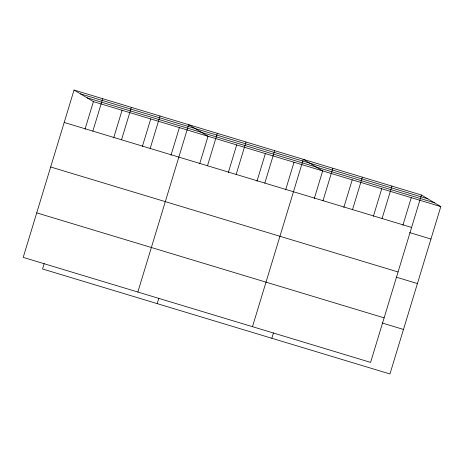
<?xml version="1.0" encoding="UTF-8"?>
<svg xmlns="http://www.w3.org/2000/svg" width="464" height="464" viewBox="0 0 464 464"><rect width="100%" height="100%" fill="white"/><g stroke="black" fill="none" stroke-linecap="round" stroke-linejoin="round"><path stroke-width="0.7" d="M74.049 90.033L23.2 257.392L370.597 362.378L421.445 195.019L74.049 90.033L93.403 101.622L440.8 206.608L389.951 373.967L42.555 268.981L44.196 263.587M85.022 129.218L93.403 101.622M92.858 131.121L102.706 98.693M113.68 137.878L122.067 110.281M121.516 139.78L131.37 107.352M142.344 146.537L150.725 118.941M150.179 148.439L160.028 116.017M171.001 155.202L179.382 127.606M137.843 292.042L188.691 124.677L208.046 136.265L199.659 163.862M157.197 303.63L158.839 298.23M207.495 165.764L217.349 133.336M228.323 172.521L236.704 144.925M236.159 174.423L246.007 142.001M256.981 181.186L265.367 153.59M264.816 183.089L274.671 150.661M285.638 189.846L294.025 162.249M252.48 326.685L303.328 159.32L322.683 170.909L314.302 198.505M271.834 338.273L273.476 332.874M323.008 200.674L332.856 168.246M343.83 207.431L352.217 179.835M352.536 209.595L362.384 177.173M373.358 216.357L381.744 188.761M382.063 218.521L391.918 186.093M402.885 225.278L411.272 197.681M80.434 93.856L427.831 198.841M87.017 97.794L434.414 202.78M64.194 122.455L411.591 227.441M409.66 232.597L430.946 239.03M50.669 166.988L398.066 271.974M396.134 277.13L417.42 283.562M36.731 212.866L384.122 317.852M382.191 323.008L403.483 329.44M421.445 195.019L440.8 206.608"/></g></svg>
